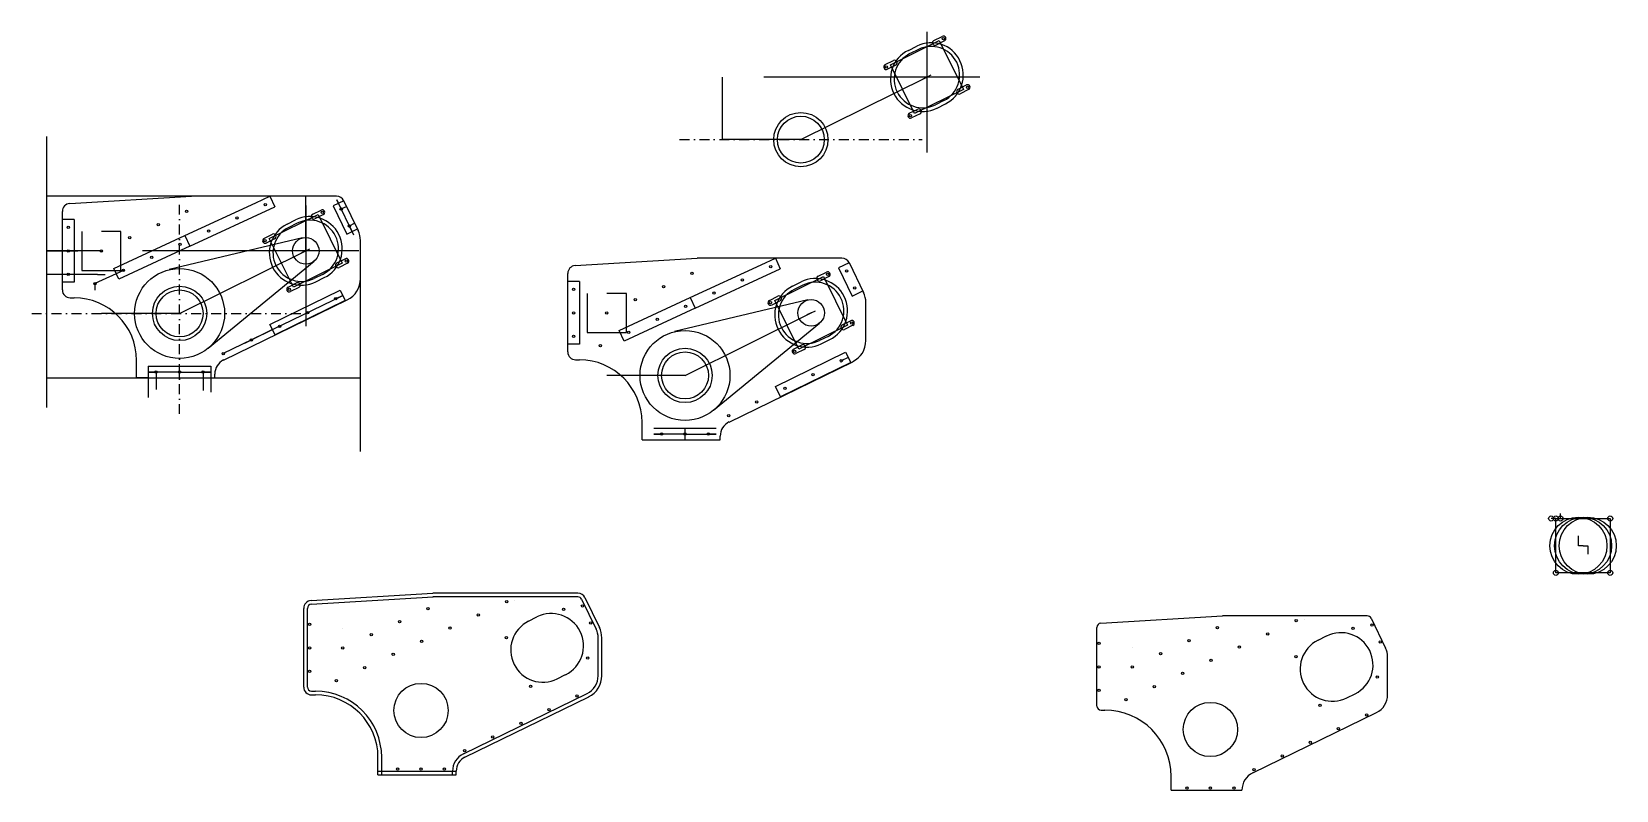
# Model space of a CAD drawing. Header units: millimetres. Extents: x -1187 to 839, y 94 to 1064.
import ezdxf

# ---------------------------------------------------------------- set-up
doc = ezdxf.new("R2010")
doc.units = ezdxf.units.MM
doc.linetypes.add('DASHDOT', pattern=[25.4, 12.7, -6.35, 0, -6.35])
doc.layers.add('asys', color=7, linetype='DASHDOT')

msp = doc.modelspace()

# ---------------------------------------------------------------- linework, layer by layer
for p, q in [((-42.2, 1064.5), (-42.2, 910)), ((-33.3, 1053.2), (-22.6, 1058.5)), ((-88.8, 1022.1), (-26.5, 1053)), ((-65.9, 1040.6), (-55.1, 1046)), ((-53, 1041.7), (-63.8, 1036.4)), ((-19.7, 1052.7), (-30.4, 1047.4)), ((-26.5, 1053), (4.4, 990.7)), ((-95.6, 1022.3), (-84.8, 1027.6)), ((-81.9, 1021.8), (-92.7, 1016.5)), ((-57.9, 959.8), (-88.8, 1022.1)), ((-303.4, 926.4), (-303.4, 1006.4)), ((25.6, 1006.4), (-250.9, 1006.4)), ((-203.4, 926.4), (-42.2, 1006.4)), ((-42.2, 1006.4), (-47.6, 1003.7)), ((-42.2, 1006.4), (-36.8, 1009.1)), ((-2.4, 990.9), (8.3, 996.3)), ((4.4, 990.7), (-57.9, 959.8)), ((-20.6, 976.4), (-31.3, 971)), ((11.2, 990.5), (0.5, 985.1)), ((-64.7, 960.1), (-53.9, 965.4)), ((-51, 959.6), (-61.8, 954.2)), ((-29.2, 966.8), (-18.5, 972.1)), ((-1167.8, 930.4), (-1167.8, 583.7)), ((-203.4, 926.4), (-303.4, 926.4)), ((-797.1, 854.1), (-1167.8, 854.1)), ((-1138.3, 844.7), (-982.4, 854.1)), ((-1097.8, 854.1), (-1105.3, 854.1)), ((-900.4, 845.7), (-882.3, 854.1)), ((-882.3, 854.1), (-876, 840.5)), ((-836.5, 784.1), (-836.5, 854.1)), ((-1147.7, 734.1), (-1147.7, 834.7)), ((-991.2, 803.7), (-900.4, 845.7)), ((-984.8, 790.1), (-876, 840.5)), ((-877.6, 844.4), (-877.6, 844.4)), ((-836.5, 842.2), (-836.5, 687.8)), ((-827.6, 830.9), (-816.9, 836.3)), ((-788, 848.2), (-801.5, 841.6)), ((-801.5, 841.6), (-783.9, 805.6)), ((-775, 804.4), (-796.9, 849.4)), ((-796.9, 849.4), (-794.7, 844.9)), ((-794.7, 844.9), (-791.2, 837.7)), ((-791.2, 837.7), (-784.5, 841)), ((-788.2, 848.5), (-769.5, 810.3)), ((-1132.7, 824.1), (-1147.7, 824.1)), ((-1132.7, 824.1), (-1132.7, 744.1)), ((-883.1, 799.8), (-820.8, 830.7)), ((-860.2, 818.4), (-849.4, 823.7)), ((-847.4, 819.5), (-858.1, 814.2)), ((-814, 830.5), (-824.8, 825.1)), ((-820.8, 830.7), (-789.9, 768.4)), ((-783.9, 805.6), (-770.5, 812.2)), ((-780.7, 816.1), (-774, 819.4)), ((-777.2, 808.9), (-780.7, 816.1)), ((-1122.8, 809.1), (-1122.8, 759.1)), ((-1097.8, 809.1), (-1097.8, 809.1)), ((-1072.8, 809.1), (-1097.8, 809.1)), ((-1072.8, 759.1), (-1072.8, 809.1)), ((-840.6, 800.6), (-1011.1, 760.1)), ((-889.9, 800.1), (-879.2, 805.4)), ((-876.3, 799.6), (-887, 794.2)), ((-852.2, 737.6), (-883.1, 799.8)), ((-766.5, 527.7), (-766.5, 797.2)), ((-1097.8, 784.1), (-1167.8, 784.1)), ((-1167.8, 784.1), (-1127.8, 784.1)), ((-1127.8, 784.1), (-1137.8, 784.1)), ((-768.7, 784.1), (-1045.2, 784.1)), ((-997.8, 704.1), (-836.5, 784.1)), ((-961.3, 659.7), (-825.7, 771)), ((-836.5, 784.1), (-841.9, 781.5)), ((-836.5, 784.1), (-831.1, 786.8)), ((-796.8, 768.7), (-786, 774)), ((-492, 765.4), (-336.1, 774.8)), ((-150.8, 774.8), (-336.1, 774.8)), ((-254.1, 766.4), (-236, 774.8)), ((-236, 774.8), (-229.7, 761.2)), ((-1102.8, 754.1), (-1167.8, 754.1)), ((-1167.8, 754.1), (-1167.8, 734.1)), ((-1122.8, 759.1), (-1072.8, 759.1)), ((-1069.7, 759.1), (-1106, 742.2)), ((-1102.8, 754.1), (-1092.8, 754.1)), ((-789.9, 768.4), (-852.2, 737.6)), ((-814.9, 754.1), (-825.7, 748.8)), ((-823.6, 744.5), (-812.8, 749.9)), ((-783.1, 768.2), (-793.9, 762.9)), ((-501.4, 654.8), (-501.4, 755.4)), ((-344.8, 724.4), (-254.1, 766.4)), ((-338.5, 710.8), (-229.7, 761.2)), ((-236.8, 720.5), (-174.5, 751.4)), ((-231.3, 765.1), (-231.3, 765.1)), ((-181.3, 751.6), (-170.6, 757)), ((-167.7, 751.2), (-178.4, 745.8)), ((-174.5, 751.4), (-143.6, 689.1)), ((-141.7, 768.9), (-155.2, 762.3)), ((-155.2, 762.3), (-137.6, 726.3)), ((-141.8, 769.2), (-123.2, 731.1)), ((-1167.8, 734.1), (-1167.8, 724.1)), ((-1132.7, 744.1), (-1147.7, 744.1)), ((-1106, 742.2), (-1106, 733.7)), ((-859, 737.8), (-848.3, 743.1)), ((-845.4, 737.3), (-856.1, 732)), ((-486.4, 744.8), (-501.4, 744.8)), ((-486.4, 744.8), (-486.4, 664.8)), ((-476.5, 729.8), (-476.5, 679.8)), ((-451.5, 729.8), (-451.5, 729.8)), ((-426.5, 729.8), (-451.5, 729.8)), ((-426.5, 679.8), (-426.5, 729.8)), ((-213.9, 739.1), (-203.1, 744.4)), ((-201, 740.2), (-211.8, 734.9)), ((-137.6, 726.3), (-124.1, 732.9)), ((-1137.7, 724.1), (-1132.8, 724.1)), ((-941.5, 644.5), (-783.4, 721.7)), ((-879, 683.4), (-789.2, 727.2)), ((-789.2, 727.2), (-798.1, 722.8)), ((-194.3, 721.3), (-364.8, 680.8)), ((-243.6, 720.8), (-232.8, 726.1)), ((-230, 720.3), (-240.7, 714.9)), ((-205.9, 658.3), (-236.8, 720.5)), ((-120.2, 669.4), (-120.2, 717.9)), ((-997.8, 704.1), (-1097.8, 704.1)), ((-351.5, 624.8), (-190.2, 704.8)), ((-315, 580.4), (-179.4, 691.7)), ((-143.6, 689.1), (-205.9, 658.3)), ((-190.2, 704.8), (-195.6, 702.2)), ((-190.2, 704.8), (-184.8, 707.5)), ((-150.4, 689.4), (-139.7, 694.7)), ((-906, 670.2), (-941.9, 652.7)), ((-870, 687.7), (-915, 665.8)), ((-870, 687.7), (-906, 670.2)), ((-476.5, 679.8), (-426.5, 679.8)), ((-168.6, 674.8), (-179.4, 669.5)), ((-177.3, 665.3), (-166.5, 670.6)), ((-136.8, 688.9), (-147.6, 683.6)), ((-486.4, 664.8), (-501.4, 664.8)), ((-212.7, 658.5), (-202, 663.8)), ((-199.1, 658), (-209.8, 652.7)), ((-1052.8, 621.6), (-1052.8, 644.1)), ((-1037.8, 636.6), (-957.8, 636.6)), ((-1037.8, 636.6), (-1037.8, 596.4)), ((-997.8, 629.1), (-1037.8, 629.1)), ((-1037.8, 629.1), (-1027.8, 629.1)), ((-1027.8, 629.1), (-1027.8, 607)), ((-997.8, 629.1), (-997.8, 636.6)), ((-997.8, 621.6), (-997.8, 629.1)), ((-997.8, 629.1), (-957.8, 629.1)), ((-957.8, 629.1), (-967.8, 629.1)), ((-967.8, 629.1), (-967.8, 605.5)), ((-957.8, 636.6), (-957.8, 603.5)), ((-491.4, 644.8), (-486.5, 644.8)), ((-295.2, 565.2), (-137.1, 642.4)), ((-142.8, 647.9), (-151.8, 643.5)), ((-1167.8, 621.6), (-766.5, 621.6)), ((-1105.3, 621.6), (-1090.3, 621.6)), ((-1037.8, 621.6), (-1052.8, 621.6)), ((-957.8, 621.6), (-952.8, 621.6)), ((-952.8, 621.6), (-952.8, 626.6)), ((-351.5, 624.8), (-451.5, 624.8)), ((-406.5, 542.3), (-406.5, 564.8)), ((-391.5, 557.3), (-311.5, 557.3)), ((-351.5, 549.8), (-391.5, 549.8)), ((-391.5, 549.8), (-381.5, 549.8)), ((-351.5, 549.8), (-351.5, 557.3)), ((-351.5, 542.3), (-351.5, 549.8)), ((-351.5, 549.8), (-311.5, 549.8)), ((-311.5, 549.8), (-321.5, 549.8)), ((-306.5, 542.3), (-306.5, 547.3)), ((-406.5, 542.3), (-306.5, 542.3)), ((768.1, 441.8), (768.1, 448.4)), ((762.1, 441.8), (756.1, 441.8)), ((762.1, 372.3), (762.1, 441.8)), ((762.1, 441.8), (831.6, 441.8)), ((762.1, 441.8), (768.1, 441.8)), ((831.6, 441.8), (831.6, 372.3)), ((790.9, 407), (790.9, 419.7)), ((796.9, 407), (790.9, 407)), ((796.9, 407), (802.9, 407)), ((802.9, 407), (802.9, 396.3)), ((831.6, 372.3), (762.1, 372.3)), ((-829.7, 336.9), (-673.8, 346.3)), ((-488.5, 346.3), (-673.8, 346.3)), ((-839.1, 226.3), (-839.1, 326.9)), ((-834.4, 226.3), (-834.4, 326.9)), ((-829.4, 332.2), (-673.5, 341.6)), ((-488.5, 341.6), (-673.8, 341.6)), ((-569, 336.6), (-569, 336.6)), ((-483.7, 338.6), (-465.1, 300.5)), ((-479.5, 340.7), (-460.9, 302.5)), ((-551.5, 310.5), (-540.8, 315.9)), ((180.1, 307.9), (336, 317.3)), ((521, 317.3), (335.7, 317.3)), ((440.6, 312.2), (440.6, 312.2)), ((525.8, 314.3), (544.4, 276.1)), ((-789.1, 301.3), (-789.1, 301.3)), ((-462.6, 240.8), (-462.6, 289.4)), ((-457.9, 240.8), (-457.9, 289.4)), ((175.2, 202), (175.2, 302.6)), ((458, 286.2), (468.7, 291.6)), ((220.4, 277), (220.4, 277)), ((547, 216.5), (547, 265.1)), ((-514.9, 236.7), (-504.2, 242.1)), ((-829.1, 221), (-824.1, 221)), ((-829.1, 216.3), (-824.1, 216.3)), ((-634.9, 140.9), (-476.8, 218.1)), ((-632.9, 136.7), (-474.7, 213.9)), ((494.6, 212.4), (505.4, 217.7)), ((180.5, 196.7), (185.4, 196.7)), ((374.6, 116.6), (532.8, 193.8)), ((-744.1, 113.8), (-744.1, 136.3)), ((-739.4, 113.8), (-739.4, 136.3)), ((-744.1, 118.5), (-644.1, 118.5)), ((-744.1, 113.8), (-644.1, 113.8)), ((-648.8, 113.8), (-648.8, 118.7)), ((-644.1, 113.8), (-644.1, 118.7)), ((270.1, 94.2), (270.1, 112)), ((270.1, 94.2), (360.7, 94.2)), ((360.7, 94.2), (360.7, 94.4))]:
    msp.add_line(p, q)
for points in [[(-1075.6, 748), (-1081.9, 761.7), (-991.2, 803.7), (-984.8, 790.1)], [(-875.7, 676.6), (-882.3, 690.1), (-792.4, 733.9), (-785.9, 720.5)], [(-429.3, 668.8), (-435.6, 682.4), (-344.8, 724.4), (-338.5, 710.8)], [(-229.4, 597.3), (-236, 610.8), (-146.1, 654.7), (-139.6, 641.2)]]:
    msp.add_lwpolyline(points, close=True)
for centre, radius in [((-21.1, 1055.6), 1.5), ((-94.1, 1019.4), 1.5), ((9.8, 993.4), 1.5), ((-203.4, 926.4), 34.7), ((-203.4, 926.4), 30), ((-63.2, 957.1), 1.5), ((-988.9, 834.6), 1.5), ((-888.2, 843.1), 1.5), ((-815.4, 833.4), 1.5), ((-791.2, 837.7), 1.5), ((-1140.2, 814.1), 1.5), ((-1025.2, 817.8), 1.5), ((-960.8, 809.5), 1.5), ((-924.5, 826.3), 1.5), ((-780.7, 816.1), 1.5), ((-1061.5, 800.9), 1.5), ((-997.1, 792.7), 1.5), ((-888.5, 797.1), 1.5), ((-836.5, 784.1), 17), ((-1140.2, 784.1), 1.5), ((-1097.8, 784.1), 1.5), ((-1033.4, 775.9), 1.5), ((-784.6, 771.1), 1.5), ((-1140.2, 754.1), 1.5), ((-1069.7, 759.1), 1.5), ((-997.8, 704.1), 57.5), ((-342.6, 755.3), 1.5), ((-241.9, 763.8), 1.5), ((-169.1, 754.1), 1.5), ((-144.9, 758.4), 1.5), ((-1106, 742.2), 1.5), ((-997.8, 704.1), 34.7), ((-997.8, 704.1), 30), ((-857.6, 734.9), 1.5), ((-493.9, 734.8), 1.5), ((-378.9, 738.5), 1.5), ((-314.5, 730.2), 1.5), ((-278.2, 747), 1.5), ((-134.4, 736.8), 1.5), ((-798.1, 722.8), 1.5), ((-415.2, 721.6), 1.5), ((-350.8, 713.4), 1.5), ((-242.2, 717.8), 1.5), ((-190.2, 704.8), 17), ((-870, 687.7), 1.5), ((-834.1, 705.3), 1.5), ((-493.9, 704.8), 1.5), ((-451.5, 704.8), 1.5), ((-387.1, 696.6), 1.5), ((-138.3, 691.8), 1.5), ((-906, 670.2), 1.5), ((-493.9, 674.8), 1.5), ((-423.4, 679.8), 1.5), ((-351.5, 624.8), 57.5), ((-941.9, 652.7), 1.5), ((-459.7, 662.9), 1.5), ((-351.5, 624.8), 34.7), ((-351.5, 624.8), 30), ((-211.3, 655.6), 1.5), ((-1027.8, 629.1), 1.5), ((-997.8, 629.1), 1.5), ((-967.8, 629.1), 1.5), ((-151.8, 643.5), 1.5), ((-223.7, 608.5), 1.5), ((-187.8, 626), 1.5), ((-259.7, 590.9), 1.5), ((-295.6, 573.4), 1.5), ((-381.5, 549.8), 1.5), ((-351.5, 549.8), 1.5), ((-321.5, 549.8), 1.5), ((756.1, 441.8), 3.25), ((790.9, 407), 36.5), ((762.1, 441.8), 3.25), ((796.9, 407), 36.5), ((768.1, 441.8), 3.25), ((802.9, 407), 36.5), ((831.6, 441.8), 3.25), ((762.1, 372.3), 3.25), ((831.6, 372.3), 3.25), ((-680.2, 326.7), 1.5), ((-579.5, 335.3), 1.5), ((-506.8, 325.5), 1.5), ((-482.6, 329.9), 1.5), ((-831.6, 306.3), 1.5), ((-716.5, 309.9), 1.5), ((-615.8, 318.5), 1.5), ((-472, 308.3), 1.5), ((430, 311), 1.5), ((527, 305.5), 1.5), ((-752.8, 293.1), 1.5), ((-688.4, 284.9), 1.5), ((-652.1, 301.7), 1.5), ((-579.8, 289.3), 1.5), ((293, 285.6), 1.5), ((329.3, 302.4), 1.5), ((393.7, 294.2), 1.5), ((502.7, 301.2), 1.5), ((537.5, 284), 1.5), ((-831.6, 276.3), 1.5), ((-789.1, 276.3), 1.5), ((-724.7, 268), 1.5), ((-475.9, 263.3), 1.5), ((178, 282), 1.5), ((256.7, 268.8), 1.5), ((357.4, 277.3), 1.5), ((429.7, 265), 1.5), ((-831.6, 246.3), 1.5), ((-761, 251.2), 1.5), ((178, 252), 1.5), ((220.4, 252), 1.5), ((284.8, 243.7), 1.5), ((321.1, 260.5), 1.5), ((-797.3, 234.4), 1.5), ((-689.1, 196.3), 34.7), ((-548.9, 227.1), 1.5), ((178, 222), 1.5), ((248.5, 226.9), 1.5), ((533.6, 239), 1.5), ((-489.5, 215), 1.5), ((212.2, 210.1), 1.5), ((320.4, 172), 34.7), ((460.6, 202.7), 1.5), ((-525.4, 197.5), 1.5), ((520, 190.7), 1.5), ((-597.3, 162.4), 1.5), ((-561.4, 179.9), 1.5), ((484.1, 173.1), 1.5), ((-633.3, 144.9), 1.5), ((448.1, 155.6), 1.5), ((-719.1, 121.3), 1.5), ((-689.1, 121.3), 1.5), ((-659.1, 121.3), 1.5), ((376.2, 120.5), 1.5), ((412.2, 138.1), 1.5), ((290.4, 97), 1.5), ((320.4, 97), 1.5), ((350.4, 97), 1.5)]:
    msp.add_circle(centre, radius)
for centre, radius, start, end in [((-21.1, 1055.6), 3.25, 296.3871, 116.3871), ((-47.6, 1003.7), 41.2, 116.3871, 296.3871), ((-47.6, 1003.7), 36.5, 116.3871, 296.3871), ((-36.8, 1009.1), 41.2, 296.3871, 116.3871), ((-36.8, 1009.1), 36.5, 296.3871, 116.3871), ((-31.9, 1050.3), 3.25, 116.3871, 296.3871), ((-94.1, 1019.4), 3.25, 116.3871, 296.3871), ((-83.4, 1024.7), 3.25, 296.3871, 116.3871), ((9.8, 993.4), 3.25, 296.3871, 116.3871), ((-1, 988), 3.25, 116.3871, 296.3871), ((-63.2, 957.1), 3.25, 116.3871, 296.3871), ((-52.5, 962.5), 3.25, 296.3871, 116.3871), ((-797.1, 844.1), 10, 26, 90), ((-1137.7, 834.7), 10, 93.4624, 180), ((-826.2, 828), 3.25, 116.3871, 296.3871), ((-815.4, 833.4), 3.25, 296.3871, 116.3871), ((-841.9, 781.5), 41.2, 116.3871, 296.3871), ((-841.9, 781.5), 36.5, 116.3871, 296.3871), ((-831.1, 786.8), 41.2, 296.3871, 116.3871), ((-831.1, 786.8), 36.5, 296.3871, 116.3871), ((-888.5, 797.1), 3.25, 116.3871, 296.3871), ((-877.7, 802.5), 3.25, 296.3871, 116.3871), ((-796.5, 797.2), 30, 0, 26), ((-784.6, 771.1), 3.25, 296.3871, 116.3871), ((-150.8, 764.8), 10, 26, 90), ((-795.3, 765.8), 3.25, 116.3871, 296.3871), ((-491.4, 755.4), 10, 93.4624, 180), ((-179.9, 748.7), 3.25, 116.3871, 296.3871), ((-169.1, 754.1), 3.25, 296.3871, 116.3871), ((-1137.7, 734.1), 10, 180, 270), ((-857.6, 734.9), 3.25, 116.3871, 296.3871), ((-846.8, 740.2), 3.25, 296.3871, 116.3871), ((-796.5, 748.6), 30, 296, 0), ((-195.6, 702.2), 41.2, 116.3871, 296.3871), ((-195.6, 702.2), 36.5, 116.3871, 296.3871), ((-184.8, 707.5), 41.2, 296.3871, 116.3871), ((-184.8, 707.5), 36.5, 296.3871, 116.3871), ((-150.2, 717.9), 30, 0, 26), ((-1132.8, 644.1), 80, 0, 90), ((-242.2, 717.8), 3.25, 116.3871, 296.3871), ((-231.4, 723.2), 3.25, 296.3871, 116.3871), ((-149, 686.5), 3.25, 116.3871, 296.3871), ((-138.3, 691.8), 3.25, 296.3871, 116.3871), ((-150.2, 669.4), 30, 296, 0), ((-491.4, 654.8), 10, 180, 270), ((-211.3, 655.6), 3.25, 116.3871, 296.3871), ((-200.5, 660.9), 3.25, 296.3871, 116.3871), ((-932.8, 626.6), 20, 116, 180), ((-486.5, 564.8), 80, 0, 90), ((-286.5, 547.3), 20, 116, 180), ((-488.5, 336.3), 10, 26, 90), ((-829.1, 326.9), 10, 93.4624, 180), ((-829.1, 326.9), 5.3, 93.4624, 180), ((-488.5, 336.3), 5.3, 26, 90), ((-533.2, 273.6), 41.2, 116.3871, 296.3871), ((-522.5, 279), 41.2, 296.3871, 116.3871), ((180.5, 302.6), 5.3, 93.4624, 180), ((521, 312), 5.3, 26, 90), ((-487.9, 289.4), 25.3, 0, 26), ((-487.9, 289.4), 30, 0, 26), ((476.3, 249.3), 41.2, 116.3871, 296.3871), ((487.1, 254.6), 41.2, 296.3871, 116.3871), ((521.7, 265.1), 25.3, 0, 26), ((-829.1, 226.3), 10, 180, 270), ((-829.1, 226.3), 5.3, 180, 270), ((-487.9, 240.8), 25.3, 296, 0), ((-487.9, 240.8), 30, 296, 0), ((-824.1, 136.3), 84.7, 0, 90), ((-824.1, 136.3), 80, 0, 90), ((521.7, 216.5), 25.3, 296, 0), ((180.5, 202), 5.3, 180, 270), ((185.4, 112), 84.7, 0, 90), ((-624.1, 118.7), 24.7, 116, 180), ((-624.1, 118.7), 20, 116, 180), ((385.4, 94.4), 24.7, 116, 180)]:
    msp.add_arc(centre, radius, start, end)
at = {"layer": 'asys'}
for p, q in [((-358.6, 926.4), (-48.2, 926.4)), ((-997.8, 575.5), (-997.8, 843.7)), ((-1186.9, 704.1), (-842.6, 704.1))]:
    msp.add_line(p, q, dxfattribs=at)

doc.saveas('drawing.dxf')
